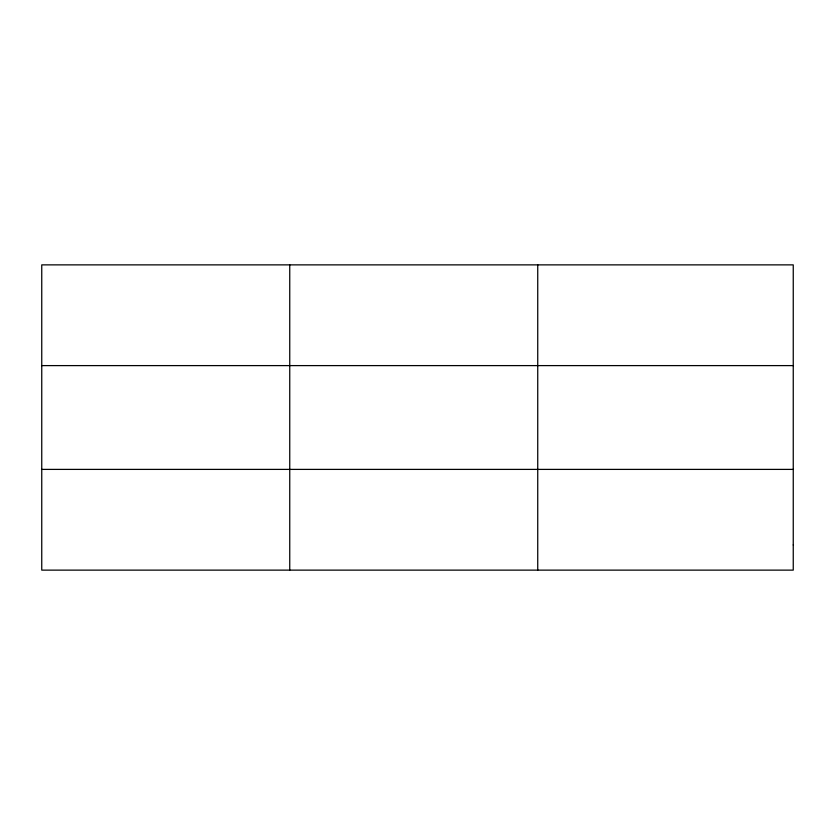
<?xml version="1.0" encoding="UTF-8"?>
<svg xmlns="http://www.w3.org/2000/svg" width="835" height="835" viewBox="0 0 835 835"><rect width="100%" height="100%" fill="white"/><g stroke="black" fill="none" stroke-linecap="round" stroke-linejoin="round"><path stroke-width="1.25" d="M289.745 570.128L289.745 264.872M537.74 570.128L537.74 264.872M41.75 365.605L793.25 365.605M41.75 469.395L793.25 469.395M793.25 544.942L793.25 570.128L41.75 570.128L41.75 264.872L793.25 264.872L793.25 544.942"/></g></svg>
